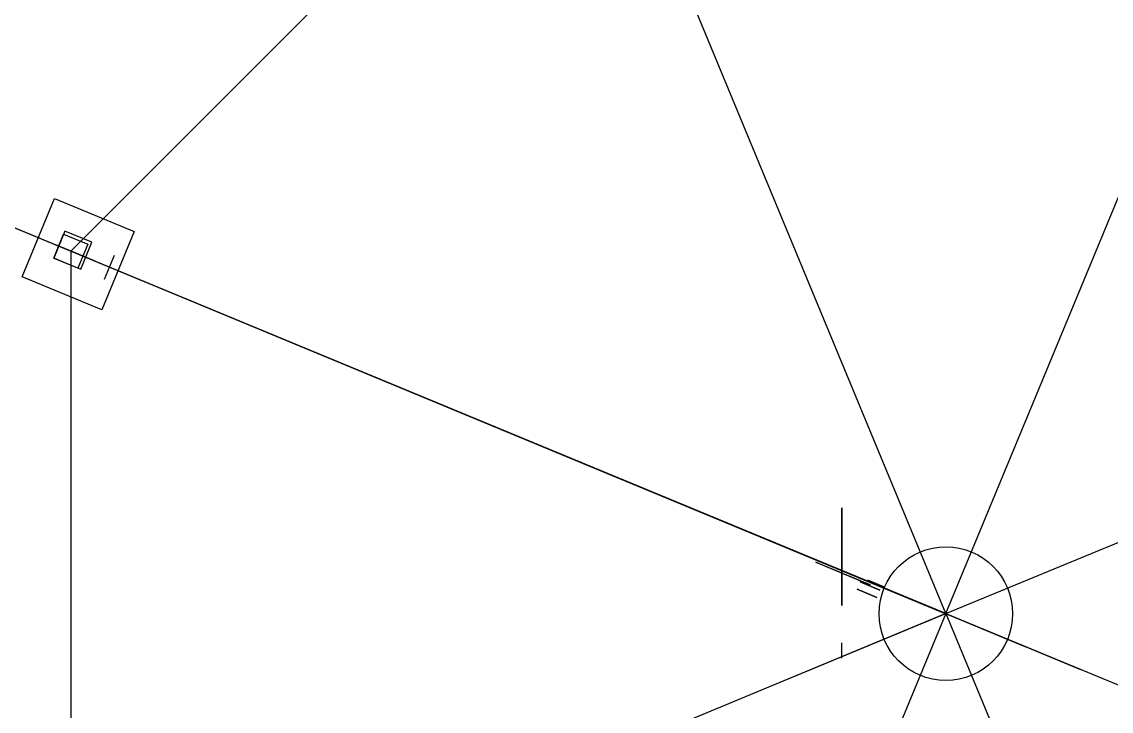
# Model space of a CAD drawing. Header units: millimetres. Extents: x 574 to 19426, y 10574 to 29426.
# Drawn here: x 4327 to 11015, y 19401 to 23632 of the extents above; entities that cross this region are included whole.
import ezdxf

# ---------------------------------------------------------------- set-up
doc = ezdxf.new("R2010")
doc.units = ezdxf.units.MM
doc.layers.add('Сетка осей', color=84, linetype='Continuous')
doc.layers.add('Стандарт', color=252, linetype='Continuous')

msp = doc.modelspace()

# ---------------------------------------------------------------- linework, layer by layer
at = {"layer": 'Сетка осей'}
for q in [(6110, 29391.2), (13890, 29391.2), (608.8, 23890), (19391.2, 23890), (608.8, 16110), (6110, 10608.8), (13890, 10608.8), (19391.2, 16110)]:
    msp.add_line((10000, 20000), q, dxfattribs=at)
at = {"layer": 'Стандарт'}
for points, elevation in [([(7774.7, 25372.4), (4627.6, 22225.3), (4627.6, 17774.7), (7774.7, 14627.6), (12225.3, 14627.6), (15372.4, 17774.7), (15372.4, 22225.3), (12225.3, 25372.4)], -345), ([(4584.3, 22329.8), (4732.2, 22268.6), (4670.9, 22120.8), (4523.1, 22182)], 3101.9)]:
    msp.add_lwpolyline(points, close=True, dxfattribs=dict(at, elevation=elevation))
at = {"layer": 'Стандарт', "elevation": -345}
for points in [[(1305.6, 23601.3), (10000.2, 19999.9)], [(4835, 22052.8), (4896.2, 22200.6)]]:
    msp.add_lwpolyline(points, dxfattribs=at)
at = {"layer": 'Стандарт', "extrusion": (-0.382683, -0.92388, 1.3244e-16), "elevation": -22304.4}
msp.add_lwpolyline([(-7623.9, 3076.7), (-47.2, 3909.5)], dxfattribs=at)
at = {"layer": 'Стандарт', "color": 5, "lineweight": 30, "elevation": -345}
msp.add_lwpolyline([(4528.5, 22547.8), (5018.2, 22345), (4819.2, 21864.6), (4329.5, 22067.4)], close=True, dxfattribs=at)
at = {"layer": 'Стандарт', "extrusion": (-0.101041, 0.041853, 0.994002), "elevation": 3650.2}
msp.add_lwpolyline([(-22224.4, -3934.3), (-22224.4, -3753.8), (-22404.4, -3753.8), (-22404.4, -3934.3)], close=True, dxfattribs=at)
at = {"layer": 'Стандарт', "color": 3, "lineweight": 30, "elevation": -345}
msp.add_lwpolyline([(4584.3, 22329.8), (4732.2, 22268.6), (4670.9, 22120.8), (4523.1, 22182)], close=True, dxfattribs=at)
at = {"layer": 'Стандарт', "extrusion": (-0.382683, -0.92388, 5.12856e-17), "elevation": -22304.4}
msp.add_lwpolyline([(-4329.3, 3195.9), (-4072.2, 3195.9), (-4072.2, 3125.9), (-4329.3, 3125.9)], close=True, dxfattribs=at)
at = {"layer": 'Стандарт', "extrusion": (1, 2.4157e-06, -2.20208e-09), "elevation": 9362}
for points in [[(20070, 3966.1), (20649.1, 3924), (20629, 3647.2), (20049.8, 3689.4)], [(20241.5, 3952.8), (20308.9, 3947.9), (20304.8, 3892.1), (20237.5, 3897)], [(20241.5, 3952.8), (20228.4, 3953.7), (20228.6, 3956.5), (20241.7, 3955.6)]]:
    msp.add_lwpolyline(points, close=True, dxfattribs=at)
at = {"layer": 'Стандарт', "extrusion": (-0.382683, -0.92388, -7.63278e-17), "elevation": -22290.4}
msp.add_lwpolyline([(727.2, 3952.8), (1065.1, 3990), (1089.2, 3771.3), (751.2, 3734.1)], close=True, dxfattribs=at)
at = {"layer": 'Стандарт', "extrusion": (-0.382683, -0.92388, 7.25288e-17), "elevation": -22304.4}
for points in [[(2110.4, 3970), (1060.4, 3970), (1060.4, 3790), (2110.4, 3790)], [(1065.1, 3768.6), (1155.1, 3768.6), (1155.1, 3990), (1065.1, 3990)]]:
    msp.add_lwpolyline(points, close=True, dxfattribs=at)
at = {"layer": 'Стандарт', "extrusion": (-0.382683, -0.92388, 2.76322e-16), "elevation": -22304.4}
msp.add_lwpolyline([(1060.4, 3970), (2110.4, 3790)], dxfattribs=at)
at = {"layer": 'Стандарт', "extrusion": (0.382683, 0.92388, -3.00424e-17), "elevation": 22311.4}
msp.add_lwpolyline([(-1175.1, 3990), (-1065.1, 3990), (-1065.1, 3760), (-1175.1, 3760)], close=True, dxfattribs=at)
at = {"layer": 'Стандарт', "extrusion": (-0.382683, -0.92388, -2.6705e-16)}
for elevation in [-22234.4, -22283.4]:
    msp.add_lwpolyline([(1155.1, 3990), (1025.1, 3990), (1025.1, 3760), (1155.1, 3760)], close=True, dxfattribs=dict(at, elevation=elevation))
at = {"layer": 'Стандарт'}
msp.add_lwpolyline([(9028.6, 19597.6), (10000, 20000), (10826.8, 19657.5)], dxfattribs=at)
at = {"layer": 'Стандарт', "extrusion": (1, -2.38544e-06, -4.1801e-07), "elevation": 9361.9}
for points in [[(19728.1, 3951.4), (19821.1, 3947)], [(19726.7, 3971.1), (19727.9, 3970.8), (19728.1, 3951.4)]]:
    msp.add_lwpolyline(points, dxfattribs=at)
at = {"layer": 'Стандарт'}
msp.add_circle((10000.2, 19999.9, 3970), 410, dxfattribs=at)

doc.saveas('drawing.dxf')
